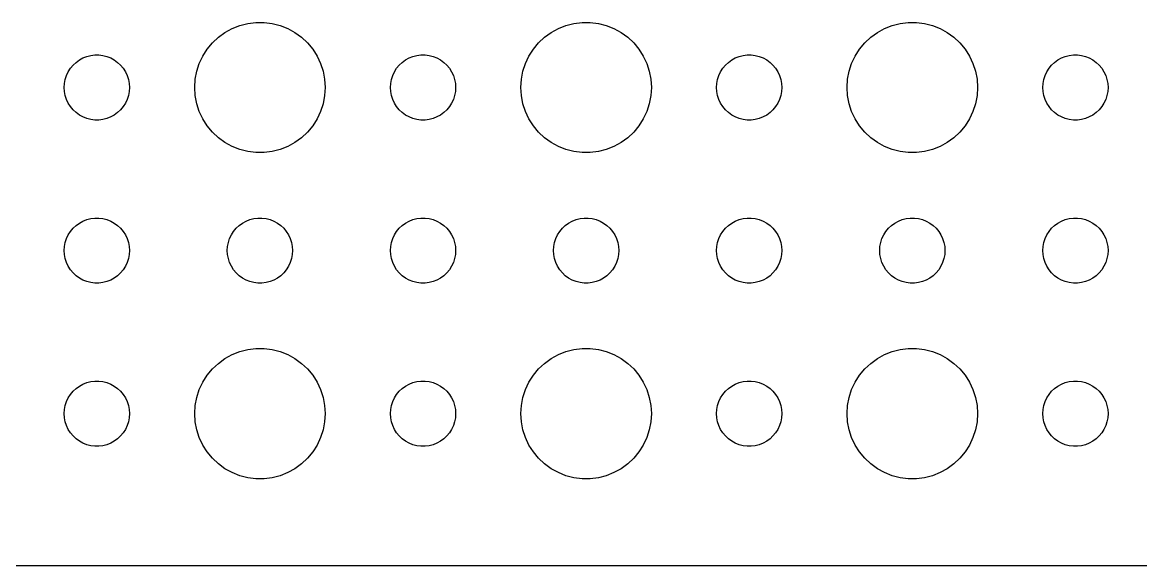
# Model space of a CAD drawing. Header units: metres. Extents: x -112 to 112, y -112 to 112.
# Drawn here: x -55.9 to -4.5, y -112 to -87 of the extents above; entities that cross this region are included whole.
import ezdxf

# ---------------------------------------------------------------- set-up
doc = ezdxf.new("R2010")
doc.units = ezdxf.units.M

msp = doc.modelspace()

# ---------------------------------------------------------------- linework, layer by layer
for p, q in [((-46.6075, -87.467), (-46.2773, -87.2855)), ((-46.2773, -87.2855), (-45.927, -87.1468)), ((-45.927, -87.1468), (-45.5621, -87.0531)), ((-45.5621, -87.0531), (-45.1884, -87.0059)), ((-45.1884, -87.0059), (-44.8116, -87.0059)), ((-44.8116, -87.0059), (-44.4379, -87.0531)), ((-44.4379, -87.0531), (-44.0729, -87.1468)), ((-44.0729, -87.1468), (-43.7227, -87.2855)), ((-43.7227, -87.2855), (-43.3925, -87.467)), ((-31.6075, -87.467), (-31.2773, -87.2855)), ((-31.2773, -87.2855), (-30.927, -87.1468)), ((-30.927, -87.1468), (-30.5621, -87.0531)), ((-30.5621, -87.0531), (-30.1884, -87.0059)), ((-30.1884, -87.0059), (-29.8116, -87.0059)), ((-29.8116, -87.0059), (-29.4379, -87.0531)), ((-29.4379, -87.0531), (-29.0729, -87.1468)), ((-29.0729, -87.1468), (-28.7227, -87.2855)), ((-28.7227, -87.2855), (-28.3925, -87.467)), ((-16.6075, -87.467), (-16.2773, -87.2855)), ((-16.2773, -87.2855), (-15.927, -87.1468)), ((-15.927, -87.1468), (-15.5621, -87.0531)), ((-15.5621, -87.0531), (-15.1884, -87.0059)), ((-15.1884, -87.0059), (-14.8116, -87.0059)), ((-14.8116, -87.0059), (-14.4379, -87.0531)), ((-14.4379, -87.0531), (-14.0729, -87.1468)), ((-14.0729, -87.1468), (-13.7227, -87.2855)), ((-13.7227, -87.2855), (-13.3925, -87.467)), ((-47.1869, -87.9464), (-46.9123, -87.6885)), ((-46.9123, -87.6885), (-46.6075, -87.467)), ((-43.3925, -87.467), (-43.0877, -87.6885)), ((-43.0877, -87.6885), (-42.8131, -87.9464)), ((-32.1869, -87.9464), (-31.9123, -87.6885)), ((-31.9123, -87.6885), (-31.6075, -87.467)), ((-28.3925, -87.467), (-28.0877, -87.6885)), ((-28.0877, -87.6885), (-27.8131, -87.9464)), ((-17.1869, -87.9464), (-16.9123, -87.6885)), ((-16.9123, -87.6885), (-16.6075, -87.467)), ((-13.3925, -87.467), (-13.0877, -87.6885)), ((-13.0877, -87.6885), (-12.8131, -87.9464)), ((-47.6289, -88.5547), (-47.427, -88.2366)), ((-47.427, -88.2366), (-47.1869, -87.9464)), ((-42.8131, -87.9464), (-42.5729, -88.2366)), ((-42.5729, -88.2366), (-42.3711, -88.5547)), ((-32.6289, -88.5547), (-32.427, -88.2366)), ((-32.427, -88.2366), (-32.1869, -87.9464)), ((-27.8131, -87.9464), (-27.5729, -88.2366)), ((-27.5729, -88.2366), (-27.3711, -88.5547)), ((-17.6289, -88.5547), (-17.427, -88.2366)), ((-17.427, -88.2366), (-17.1869, -87.9464)), ((-12.8131, -87.9464), (-12.5729, -88.2366)), ((-12.5729, -88.2366), (-12.3711, -88.5547)), ((-53.5934, -88.9732), (-53.4561, -88.8442)), ((-53.4561, -88.8442), (-53.3037, -88.7335)), ((-53.3037, -88.7335), (-53.1387, -88.6428)), ((-53.1387, -88.6428), (-52.9635, -88.5734)), ((-52.9635, -88.5734), (-52.7811, -88.5266)), ((-52.7811, -88.5266), (-52.5942, -88.503)), ((-52.5942, -88.503), (-52.4058, -88.503)), ((-52.4058, -88.503), (-52.2189, -88.5266)), ((-52.2189, -88.5266), (-52.0365, -88.5734)), ((-52.0365, -88.5734), (-51.8613, -88.6428)), ((-51.8613, -88.6428), (-51.6963, -88.7335)), ((-51.6963, -88.7335), (-51.5439, -88.8442)), ((-51.5439, -88.8442), (-51.4065, -88.9732)), ((-47.9057, -89.2539), (-47.7893, -88.8956)), ((-47.7893, -88.8956), (-47.6289, -88.5547)), ((-42.3711, -88.5547), (-42.2107, -88.8956)), ((-42.2107, -88.8956), (-42.0942, -89.2539)), ((-38.5934, -88.9732), (-38.4561, -88.8442)), ((-38.4561, -88.8442), (-38.3037, -88.7335)), ((-38.3037, -88.7335), (-38.1387, -88.6428)), ((-38.1387, -88.6428), (-37.9635, -88.5734)), ((-37.9635, -88.5734), (-37.7811, -88.5266)), ((-37.7811, -88.5266), (-37.5942, -88.503)), ((-37.5942, -88.503), (-37.4058, -88.503)), ((-37.4058, -88.503), (-37.2189, -88.5266)), ((-37.2189, -88.5266), (-37.0365, -88.5734)), ((-37.0365, -88.5734), (-36.8613, -88.6428)), ((-36.8613, -88.6428), (-36.6963, -88.7335)), ((-36.6963, -88.7335), (-36.5439, -88.8442)), ((-36.5439, -88.8442), (-36.4065, -88.9732)), ((-32.9057, -89.2539), (-32.7893, -88.8956)), ((-32.7893, -88.8956), (-32.6289, -88.5547)), ((-27.3711, -88.5547), (-27.2107, -88.8956)), ((-27.2107, -88.8956), (-27.0942, -89.2539)), ((-23.5934, -88.9732), (-23.4561, -88.8442)), ((-23.4561, -88.8442), (-23.3037, -88.7335)), ((-23.3037, -88.7335), (-23.1387, -88.6428)), ((-23.1387, -88.6428), (-22.9635, -88.5734)), ((-22.9635, -88.5734), (-22.7811, -88.5266)), ((-22.7811, -88.5266), (-22.5942, -88.503)), ((-22.5942, -88.503), (-22.4058, -88.503)), ((-22.4058, -88.503), (-22.2189, -88.5266)), ((-22.2189, -88.5266), (-22.0365, -88.5734)), ((-22.0365, -88.5734), (-21.8613, -88.6428)), ((-21.8613, -88.6428), (-21.6963, -88.7335)), ((-21.6963, -88.7335), (-21.5439, -88.8442)), ((-21.5439, -88.8442), (-21.4065, -88.9732)), ((-17.9057, -89.2539), (-17.7893, -88.8956)), ((-17.7893, -88.8956), (-17.6289, -88.5547)), ((-12.3711, -88.5547), (-12.2107, -88.8956)), ((-12.2107, -88.8956), (-12.0942, -89.2539)), ((-8.59344, -88.9732), (-8.45613, -88.8442)), ((-8.45613, -88.8442), (-8.30373, -88.7335)), ((-8.30373, -88.7335), (-8.13866, -88.6428)), ((-8.13866, -88.6428), (-7.96352, -88.5734)), ((-7.96352, -88.5734), (-7.78107, -88.5266)), ((-7.78107, -88.5266), (-7.59418, -88.503)), ((-7.59418, -88.503), (-7.40581, -88.503)), ((-7.40581, -88.503), (-7.21892, -88.5266)), ((-7.21892, -88.5266), (-7.03647, -88.5734)), ((-7.03647, -88.5734), (-6.86133, -88.6428)), ((-6.86133, -88.6428), (-6.69626, -88.7335)), ((-6.69626, -88.7335), (-6.54385, -88.8442)), ((-6.54385, -88.8442), (-6.40654, -88.9732)), ((-53.9529, -89.627), (-53.8947, -89.4478)), ((-53.8947, -89.4478), (-53.8145, -89.2774)), ((-53.8145, -89.2774), (-53.7135, -89.1183)), ((-53.7135, -89.1183), (-53.5934, -88.9732)), ((-51.4065, -88.9732), (-51.2865, -89.1183)), ((-51.2865, -89.1183), (-51.1855, -89.2774)), ((-51.1855, -89.2774), (-51.1053, -89.4478)), ((-51.1053, -89.4478), (-51.0471, -89.627)), ((-47.9763, -89.624), (-47.9057, -89.2539)), ((-42.0942, -89.2539), (-42.0237, -89.624)), ((-38.9529, -89.627), (-38.8947, -89.4478)), ((-38.8947, -89.4478), (-38.8145, -89.2774)), ((-38.8145, -89.2774), (-38.7135, -89.1183)), ((-38.7135, -89.1183), (-38.5934, -88.9732)), ((-36.4065, -88.9732), (-36.2865, -89.1183)), ((-36.2865, -89.1183), (-36.1855, -89.2774)), ((-36.1855, -89.2774), (-36.1053, -89.4478)), ((-36.1053, -89.4478), (-36.0471, -89.627)), ((-32.9763, -89.624), (-32.9057, -89.2539)), ((-27.0942, -89.2539), (-27.0237, -89.624)), ((-23.9529, -89.627), (-23.8947, -89.4478)), ((-23.8947, -89.4478), (-23.8145, -89.2774)), ((-23.8145, -89.2774), (-23.7135, -89.1183)), ((-23.7135, -89.1183), (-23.5934, -88.9732)), ((-21.4065, -88.9732), (-21.2865, -89.1183)), ((-21.2865, -89.1183), (-21.1855, -89.2774)), ((-21.1855, -89.2774), (-21.1053, -89.4478)), ((-21.1053, -89.4478), (-21.0471, -89.627)), ((-17.9763, -89.624), (-17.9057, -89.2539)), ((-12.0942, -89.2539), (-12.0237, -89.624)), ((-8.95287, -89.627), (-8.89465, -89.4478)), ((-8.89465, -89.4478), (-8.81445, -89.2774)), ((-8.81445, -89.2774), (-8.71352, -89.1183)), ((-8.71352, -89.1183), (-8.59344, -88.9732)), ((-6.40654, -88.9732), (-6.28647, -89.1183)), ((-6.28647, -89.1183), (-6.18553, -89.2774)), ((-6.18553, -89.2774), (-6.10533, -89.4478)), ((-6.10533, -89.4478), (-6.04712, -89.627)), ((-54, -90), (-53.9882, -89.812)), ((-53.9882, -89.812), (-53.9529, -89.627)), ((-51.0471, -89.627), (-51.0118, -89.812)), ((-51.0118, -89.812), (-51, -90)), ((-48, -90), (-47.9763, -89.624)), ((-42.0237, -89.624), (-42, -90)), ((-39, -90), (-38.9882, -89.812)), ((-38.9882, -89.812), (-38.9529, -89.627)), ((-36.0471, -89.627), (-36.0118, -89.812)), ((-36.0118, -89.812), (-36, -90)), ((-33, -90), (-32.9763, -89.624)), ((-27.0237, -89.624), (-27, -90)), ((-24, -90), (-23.9882, -89.812)), ((-23.9882, -89.812), (-23.9529, -89.627)), ((-21.0471, -89.627), (-21.0118, -89.812)), ((-21.0118, -89.812), (-21, -90)), ((-18, -90), (-17.9763, -89.624)), ((-12.0237, -89.624), (-12, -90)), ((-9, -90), (-8.98816, -89.812)), ((-8.98816, -89.812), (-8.95287, -89.627)), ((-6.04712, -89.627), (-6.01183, -89.812)), ((-6.01183, -89.812), (-6, -90)), ((-53.9882, -90.188), (-54, -90)), ((-53.9529, -90.373), (-53.9882, -90.188)), ((-53.8947, -90.5522), (-53.9529, -90.373)), ((-51.0471, -90.373), (-51.1053, -90.5522)), ((-51.0118, -90.188), (-51.0471, -90.373)), ((-51, -90), (-51.0118, -90.188)), ((-47.9763, -90.376), (-48, -90)), ((-47.9057, -90.7461), (-47.9763, -90.376)), ((-42.0237, -90.376), (-42.0942, -90.7461)), ((-42, -90), (-42.0237, -90.376)), ((-38.9882, -90.188), (-39, -90)), ((-38.9529, -90.373), (-38.9882, -90.188)), ((-38.8947, -90.5522), (-38.9529, -90.373)), ((-36.0471, -90.373), (-36.1053, -90.5522)), ((-36.0118, -90.188), (-36.0471, -90.373)), ((-36, -90), (-36.0118, -90.188)), ((-32.9763, -90.376), (-33, -90)), ((-32.9057, -90.7461), (-32.9763, -90.376)), ((-27.0237, -90.376), (-27.0942, -90.7461)), ((-27, -90), (-27.0237, -90.376)), ((-23.9882, -90.188), (-24, -90)), ((-23.9529, -90.373), (-23.9882, -90.188)), ((-23.8947, -90.5522), (-23.9529, -90.373)), ((-21.0471, -90.373), (-21.1053, -90.5522)), ((-21.0118, -90.188), (-21.0471, -90.373)), ((-21, -90), (-21.0118, -90.188)), ((-17.9763, -90.376), (-18, -90)), ((-17.9057, -90.7461), (-17.9763, -90.376)), ((-12.0237, -90.376), (-12.0942, -90.7461)), ((-12, -90), (-12.0237, -90.376)), ((-8.98816, -90.188), (-9, -90)), ((-8.95287, -90.373), (-8.98816, -90.188)), ((-8.89465, -90.5522), (-8.95287, -90.373)), ((-6.04712, -90.373), (-6.10533, -90.5522)), ((-6.01183, -90.188), (-6.04712, -90.373)), ((-6, -90), (-6.01183, -90.188)), ((-53.8145, -90.7226), (-53.8947, -90.5522)), ((-53.7135, -90.8817), (-53.8145, -90.7226)), ((-53.5934, -91.0268), (-53.7135, -90.8817)), ((-51.2865, -90.8817), (-51.4065, -91.0268)), ((-51.1855, -90.7226), (-51.2865, -90.8817)), ((-51.1053, -90.5522), (-51.1855, -90.7226)), ((-47.7893, -91.1044), (-47.9057, -90.7461)), ((-42.0942, -90.7461), (-42.2107, -91.1044)), ((-38.8145, -90.7226), (-38.8947, -90.5522)), ((-38.7135, -90.8817), (-38.8145, -90.7226)), ((-38.5934, -91.0268), (-38.7135, -90.8817)), ((-36.2865, -90.8817), (-36.4065, -91.0268)), ((-36.1855, -90.7226), (-36.2865, -90.8817)), ((-36.1053, -90.5522), (-36.1855, -90.7226)), ((-32.7893, -91.1044), (-32.9057, -90.7461)), ((-27.0942, -90.7461), (-27.2107, -91.1044)), ((-23.8145, -90.7226), (-23.8947, -90.5522)), ((-23.7135, -90.8817), (-23.8145, -90.7226)), ((-23.5934, -91.0268), (-23.7135, -90.8817)), ((-21.2865, -90.8817), (-21.4065, -91.0268)), ((-21.1855, -90.7226), (-21.2865, -90.8817)), ((-21.1053, -90.5522), (-21.1855, -90.7226)), ((-17.7893, -91.1044), (-17.9057, -90.7461)), ((-12.0942, -90.7461), (-12.2107, -91.1044)), ((-8.81445, -90.7226), (-8.89465, -90.5522)), ((-8.71352, -90.8817), (-8.81445, -90.7226)), ((-8.59344, -91.0268), (-8.71352, -90.8817)), ((-6.28647, -90.8817), (-6.40654, -91.0268)), ((-6.18553, -90.7226), (-6.28647, -90.8817)), ((-6.10533, -90.5522), (-6.18553, -90.7226)), ((-53.4561, -91.1558), (-53.5934, -91.0268)), ((-53.3037, -91.2665), (-53.4561, -91.1558)), ((-53.1387, -91.3572), (-53.3037, -91.2665)), ((-52.9635, -91.4266), (-53.1387, -91.3572)), ((-52.7811, -91.4734), (-52.9635, -91.4266)), ((-52.5942, -91.497), (-52.7811, -91.4734)), ((-52.4058, -91.497), (-52.5942, -91.497)), ((-52.2189, -91.4734), (-52.4058, -91.497)), ((-52.0365, -91.4266), (-52.2189, -91.4734)), ((-51.8613, -91.3572), (-52.0365, -91.4266)), ((-51.6963, -91.2665), (-51.8613, -91.3572)), ((-51.5439, -91.1558), (-51.6963, -91.2665)), ((-51.4065, -91.0268), (-51.5439, -91.1558)), ((-47.6289, -91.4453), (-47.7893, -91.1044)), ((-47.427, -91.7634), (-47.6289, -91.4453)), ((-42.3711, -91.4453), (-42.5729, -91.7634)), ((-42.2107, -91.1044), (-42.3711, -91.4453)), ((-38.4561, -91.1558), (-38.5934, -91.0268)), ((-38.3037, -91.2665), (-38.4561, -91.1558)), ((-38.1387, -91.3572), (-38.3037, -91.2665)), ((-37.9635, -91.4266), (-38.1387, -91.3572)), ((-37.7811, -91.4734), (-37.9635, -91.4266)), ((-37.5942, -91.497), (-37.7811, -91.4734)), ((-37.4058, -91.497), (-37.5942, -91.497)), ((-37.2189, -91.4734), (-37.4058, -91.497)), ((-37.0365, -91.4266), (-37.2189, -91.4734)), ((-36.8613, -91.3572), (-37.0365, -91.4266)), ((-36.6963, -91.2665), (-36.8613, -91.3572)), ((-36.5439, -91.1558), (-36.6963, -91.2665)), ((-36.4065, -91.0268), (-36.5439, -91.1558)), ((-32.6289, -91.4453), (-32.7893, -91.1044)), ((-32.427, -91.7634), (-32.6289, -91.4453)), ((-27.3711, -91.4453), (-27.5729, -91.7634)), ((-27.2107, -91.1044), (-27.3711, -91.4453)), ((-23.4561, -91.1558), (-23.5934, -91.0268)), ((-23.3037, -91.2665), (-23.4561, -91.1558)), ((-23.1387, -91.3572), (-23.3037, -91.2665)), ((-22.9635, -91.4266), (-23.1387, -91.3572)), ((-22.7811, -91.4734), (-22.9635, -91.4266)), ((-22.5942, -91.497), (-22.7811, -91.4734)), ((-22.4058, -91.497), (-22.5942, -91.497)), ((-22.2189, -91.4734), (-22.4058, -91.497)), ((-22.0365, -91.4266), (-22.2189, -91.4734)), ((-21.8613, -91.3572), (-22.0365, -91.4266)), ((-21.6963, -91.2665), (-21.8613, -91.3572)), ((-21.5439, -91.1558), (-21.6963, -91.2665)), ((-21.4065, -91.0268), (-21.5439, -91.1558)), ((-17.6289, -91.4453), (-17.7893, -91.1044)), ((-17.427, -91.7634), (-17.6289, -91.4453)), ((-12.3711, -91.4453), (-12.5729, -91.7634)), ((-12.2107, -91.1044), (-12.3711, -91.4453)), ((-8.45613, -91.1558), (-8.59344, -91.0268)), ((-8.30373, -91.2665), (-8.45613, -91.1558)), ((-8.13866, -91.3572), (-8.30373, -91.2665)), ((-7.96352, -91.4266), (-8.13866, -91.3572)), ((-7.78107, -91.4734), (-7.96352, -91.4266)), ((-7.59418, -91.497), (-7.78107, -91.4734)), ((-7.40581, -91.497), (-7.59418, -91.497)), ((-7.21892, -91.4734), (-7.40581, -91.497)), ((-7.03647, -91.4266), (-7.21892, -91.4734)), ((-6.86133, -91.3572), (-7.03647, -91.4266)), ((-6.69626, -91.2665), (-6.86133, -91.3572)), ((-6.54385, -91.1558), (-6.69626, -91.2665)), ((-6.40654, -91.0268), (-6.54385, -91.1558)), ((-47.1869, -92.0536), (-47.427, -91.7634)), ((-42.5729, -91.7634), (-42.8131, -92.0536)), ((-32.1869, -92.0536), (-32.427, -91.7634)), ((-27.5729, -91.7634), (-27.8131, -92.0536)), ((-17.1869, -92.0536), (-17.427, -91.7634)), ((-12.5729, -91.7634), (-12.8131, -92.0536)), ((-46.9123, -92.3115), (-47.1869, -92.0536)), ((-46.6075, -92.533), (-46.9123, -92.3115)), ((-46.2773, -92.7145), (-46.6075, -92.533)), ((-43.3925, -92.533), (-43.7227, -92.7145)), ((-43.0877, -92.3115), (-43.3925, -92.533)), ((-42.8131, -92.0536), (-43.0877, -92.3115)), ((-31.9123, -92.3115), (-32.1869, -92.0536)), ((-31.6075, -92.533), (-31.9123, -92.3115)), ((-31.2773, -92.7145), (-31.6075, -92.533)), ((-28.3925, -92.533), (-28.7227, -92.7145)), ((-28.0877, -92.3115), (-28.3925, -92.533)), ((-27.8131, -92.0536), (-28.0877, -92.3115)), ((-16.9123, -92.3115), (-17.1869, -92.0536)), ((-16.6075, -92.533), (-16.9123, -92.3115)), ((-16.2773, -92.7145), (-16.6075, -92.533)), ((-13.3925, -92.533), (-13.7227, -92.7145)), ((-13.0877, -92.3115), (-13.3925, -92.533)), ((-12.8131, -92.0536), (-13.0877, -92.3115)), ((-45.927, -92.8532), (-46.2773, -92.7145)), ((-45.5621, -92.9469), (-45.927, -92.8532)), ((-45.1884, -92.9941), (-45.5621, -92.9469)), ((-44.8116, -92.9941), (-45.1884, -92.9941)), ((-44.4379, -92.9469), (-44.8116, -92.9941)), ((-44.0729, -92.8532), (-44.4379, -92.9469)), ((-43.7227, -92.7145), (-44.0729, -92.8532)), ((-30.927, -92.8532), (-31.2773, -92.7145)), ((-30.5621, -92.9469), (-30.927, -92.8532)), ((-30.1884, -92.9941), (-30.5621, -92.9469)), ((-29.8116, -92.9941), (-30.1884, -92.9941)), ((-29.4379, -92.9469), (-29.8116, -92.9941)), ((-29.0729, -92.8532), (-29.4379, -92.9469)), ((-28.7227, -92.7145), (-29.0729, -92.8532)), ((-15.927, -92.8532), (-16.2773, -92.7145)), ((-15.5621, -92.9469), (-15.927, -92.8532)), ((-15.1884, -92.9941), (-15.5621, -92.9469)), ((-14.8116, -92.9941), (-15.1884, -92.9941)), ((-14.4379, -92.9469), (-14.8116, -92.9941)), ((-14.0729, -92.8532), (-14.4379, -92.9469)), ((-13.7227, -92.7145), (-14.0729, -92.8532)), ((-53.3037, -96.2335), (-53.1387, -96.1428)), ((-53.1387, -96.1428), (-52.9635, -96.0734)), ((-52.9635, -96.0734), (-52.7811, -96.0266)), ((-52.7811, -96.0266), (-52.5942, -96.003)), ((-52.5942, -96.003), (-52.4058, -96.003)), ((-52.4058, -96.003), (-52.2189, -96.0266)), ((-52.2189, -96.0266), (-52.0365, -96.0734)), ((-52.0365, -96.0734), (-51.8613, -96.1428)), ((-51.8613, -96.1428), (-51.6963, -96.2335)), ((-45.8037, -96.2335), (-45.6387, -96.1428)), ((-45.6387, -96.1428), (-45.4635, -96.0734)), ((-45.4635, -96.0734), (-45.2811, -96.0266)), ((-45.2811, -96.0266), (-45.0942, -96.003)), ((-45.0942, -96.003), (-44.9058, -96.003)), ((-44.9058, -96.003), (-44.7189, -96.0266)), ((-44.7189, -96.0266), (-44.5365, -96.0734)), ((-44.5365, -96.0734), (-44.3613, -96.1428)), ((-44.3613, -96.1428), (-44.1963, -96.2335)), ((-38.3037, -96.2335), (-38.1387, -96.1428)), ((-38.1387, -96.1428), (-37.9635, -96.0734)), ((-37.9635, -96.0734), (-37.7811, -96.0266)), ((-37.7811, -96.0266), (-37.5942, -96.003)), ((-37.5942, -96.003), (-37.4058, -96.003)), ((-37.4058, -96.003), (-37.2189, -96.0266)), ((-37.2189, -96.0266), (-37.0365, -96.0734)), ((-37.0365, -96.0734), (-36.8613, -96.1428)), ((-36.8613, -96.1428), (-36.6963, -96.2335)), ((-30.8037, -96.2335), (-30.6387, -96.1428)), ((-30.6387, -96.1428), (-30.4635, -96.0734)), ((-30.4635, -96.0734), (-30.2811, -96.0266)), ((-30.2811, -96.0266), (-30.0942, -96.003)), ((-30.0942, -96.003), (-29.9058, -96.003)), ((-29.9058, -96.003), (-29.7189, -96.0266)), ((-29.7189, -96.0266), (-29.5365, -96.0734)), ((-29.5365, -96.0734), (-29.3613, -96.1428)), ((-29.3613, -96.1428), (-29.1963, -96.2335)), ((-23.3037, -96.2335), (-23.1387, -96.1428)), ((-23.1387, -96.1428), (-22.9635, -96.0734)), ((-22.9635, -96.0734), (-22.7811, -96.0266)), ((-22.7811, -96.0266), (-22.5942, -96.003)), ((-22.5942, -96.003), (-22.4058, -96.003)), ((-22.4058, -96.003), (-22.2189, -96.0266)), ((-22.2189, -96.0266), (-22.0365, -96.0734)), ((-22.0365, -96.0734), (-21.8613, -96.1428)), ((-21.8613, -96.1428), (-21.6963, -96.2335)), ((-15.8037, -96.2335), (-15.6387, -96.1428)), ((-15.6387, -96.1428), (-15.4635, -96.0734)), ((-15.4635, -96.0734), (-15.2811, -96.0266)), ((-15.2811, -96.0266), (-15.0942, -96.003)), ((-15.0942, -96.003), (-14.9058, -96.003)), ((-14.9058, -96.003), (-14.7189, -96.0266)), ((-14.7189, -96.0266), (-14.5365, -96.0734)), ((-14.5365, -96.0734), (-14.3613, -96.1428)), ((-14.3613, -96.1428), (-14.1963, -96.2335)), ((-8.30373, -96.2335), (-8.13866, -96.1428)), ((-8.13866, -96.1428), (-7.96352, -96.0734)), ((-7.96352, -96.0734), (-7.78107, -96.0266)), ((-7.78107, -96.0266), (-7.59418, -96.003)), ((-7.59418, -96.003), (-7.40581, -96.003)), ((-7.40581, -96.003), (-7.21892, -96.0266)), ((-7.21892, -96.0266), (-7.03647, -96.0734)), ((-7.03647, -96.0734), (-6.86133, -96.1428)), ((-6.86133, -96.1428), (-6.69626, -96.2335)), ((-53.8145, -96.7774), (-53.7135, -96.6183)), ((-53.7135, -96.6183), (-53.5934, -96.4732)), ((-53.5934, -96.4732), (-53.4561, -96.3442)), ((-53.4561, -96.3442), (-53.3037, -96.2335)), ((-51.6963, -96.2335), (-51.5439, -96.3442)), ((-51.5439, -96.3442), (-51.4065, -96.4732)), ((-51.4065, -96.4732), (-51.2865, -96.6183)), ((-51.2865, -96.6183), (-51.1855, -96.7774)), ((-46.3145, -96.7774), (-46.2135, -96.6183)), ((-46.2135, -96.6183), (-46.0934, -96.4732)), ((-46.0934, -96.4732), (-45.9561, -96.3442)), ((-45.9561, -96.3442), (-45.8037, -96.2335)), ((-44.1963, -96.2335), (-44.0439, -96.3442)), ((-44.0439, -96.3442), (-43.9065, -96.4732)), ((-43.9065, -96.4732), (-43.7865, -96.6183)), ((-43.7865, -96.6183), (-43.6855, -96.7774)), ((-38.8145, -96.7774), (-38.7135, -96.6183)), ((-38.7135, -96.6183), (-38.5934, -96.4732)), ((-38.5934, -96.4732), (-38.4561, -96.3442)), ((-38.4561, -96.3442), (-38.3037, -96.2335)), ((-36.6963, -96.2335), (-36.5439, -96.3442)), ((-36.5439, -96.3442), (-36.4065, -96.4732)), ((-36.4065, -96.4732), (-36.2865, -96.6183)), ((-36.2865, -96.6183), (-36.1855, -96.7774)), ((-31.3145, -96.7774), (-31.2135, -96.6183)), ((-31.2135, -96.6183), (-31.0934, -96.4732)), ((-31.0934, -96.4732), (-30.9561, -96.3442)), ((-30.9561, -96.3442), (-30.8037, -96.2335)), ((-29.1963, -96.2335), (-29.0439, -96.3442)), ((-29.0439, -96.3442), (-28.9065, -96.4732)), ((-28.9065, -96.4732), (-28.7865, -96.6183)), ((-28.7865, -96.6183), (-28.6855, -96.7774)), ((-23.8145, -96.7774), (-23.7135, -96.6183)), ((-23.7135, -96.6183), (-23.5934, -96.4732)), ((-23.5934, -96.4732), (-23.4561, -96.3442)), ((-23.4561, -96.3442), (-23.3037, -96.2335)), ((-21.6963, -96.2335), (-21.5439, -96.3442)), ((-21.5439, -96.3442), (-21.4065, -96.4732)), ((-21.4065, -96.4732), (-21.2865, -96.6183)), ((-21.2865, -96.6183), (-21.1855, -96.7774)), ((-16.3145, -96.7774), (-16.2135, -96.6183)), ((-16.2135, -96.6183), (-16.0934, -96.4732)), ((-16.0934, -96.4732), (-15.9561, -96.3442)), ((-15.9561, -96.3442), (-15.8037, -96.2335)), ((-14.1963, -96.2335), (-14.0439, -96.3442)), ((-14.0439, -96.3442), (-13.9065, -96.4732)), ((-13.9065, -96.4732), (-13.7865, -96.6183)), ((-13.7865, -96.6183), (-13.6855, -96.7774)), ((-8.81445, -96.7774), (-8.71352, -96.6183)), ((-8.71352, -96.6183), (-8.59344, -96.4732)), ((-8.59344, -96.4732), (-8.45613, -96.3442)), ((-8.45613, -96.3442), (-8.30373, -96.2335)), ((-6.69626, -96.2335), (-6.54385, -96.3442)), ((-6.54385, -96.3442), (-6.40654, -96.4732)), ((-6.40654, -96.4732), (-6.28647, -96.6183)), ((-6.28647, -96.6183), (-6.18553, -96.7774)), ((-53.9882, -97.312), (-53.9529, -97.127)), ((-53.9529, -97.127), (-53.8947, -96.9478)), ((-53.8947, -96.9478), (-53.8145, -96.7774)), ((-51.1855, -96.7774), (-51.1053, -96.9478)), ((-51.1053, -96.9478), (-51.0471, -97.127)), ((-51.0471, -97.127), (-51.0118, -97.312)), ((-46.4882, -97.312), (-46.4529, -97.127)), ((-46.4529, -97.127), (-46.3947, -96.9478)), ((-46.3947, -96.9478), (-46.3145, -96.7774)), ((-43.6855, -96.7774), (-43.6053, -96.9478)), ((-43.6053, -96.9478), (-43.5471, -97.127)), ((-43.5471, -97.127), (-43.5118, -97.312)), ((-38.9882, -97.312), (-38.9529, -97.127)), ((-38.9529, -97.127), (-38.8947, -96.9478)), ((-38.8947, -96.9478), (-38.8145, -96.7774)), ((-36.1855, -96.7774), (-36.1053, -96.9478)), ((-36.1053, -96.9478), (-36.0471, -97.127)), ((-36.0471, -97.127), (-36.0118, -97.312)), ((-31.4882, -97.312), (-31.4529, -97.127)), ((-31.4529, -97.127), (-31.3947, -96.9478)), ((-31.3947, -96.9478), (-31.3145, -96.7774)), ((-28.6855, -96.7774), (-28.6053, -96.9478)), ((-28.6053, -96.9478), (-28.5471, -97.127)), ((-28.5471, -97.127), (-28.5118, -97.312)), ((-23.9882, -97.312), (-23.9529, -97.127)), ((-23.9529, -97.127), (-23.8947, -96.9478)), ((-23.8947, -96.9478), (-23.8145, -96.7774)), ((-21.1855, -96.7774), (-21.1053, -96.9478)), ((-21.1053, -96.9478), (-21.0471, -97.127)), ((-21.0471, -97.127), (-21.0118, -97.312)), ((-16.4882, -97.312), (-16.4529, -97.127)), ((-16.4529, -97.127), (-16.3947, -96.9478)), ((-16.3947, -96.9478), (-16.3145, -96.7774)), ((-13.6855, -96.7774), (-13.6053, -96.9478)), ((-13.6053, -96.9478), (-13.5471, -97.127)), ((-13.5471, -97.127), (-13.5118, -97.312)), ((-8.98816, -97.312), (-8.95287, -97.127)), ((-8.95287, -97.127), (-8.89465, -96.9478)), ((-8.89465, -96.9478), (-8.81445, -96.7774)), ((-6.18553, -96.7774), (-6.10533, -96.9478)), ((-6.10533, -96.9478), (-6.04712, -97.127)), ((-6.04712, -97.127), (-6.01183, -97.312)), ((-54, -97.5), (-53.9882, -97.312)), ((-53.9882, -97.688), (-54, -97.5)), ((-53.9529, -97.873), (-53.9882, -97.688)), ((-51.0118, -97.688), (-51.0471, -97.873)), ((-51.0118, -97.312), (-51, -97.5)), ((-51, -97.5), (-51.0118, -97.688)), ((-46.5, -97.5), (-46.4882, -97.312)), ((-46.4882, -97.688), (-46.5, -97.5)), ((-46.4529, -97.873), (-46.4882, -97.688)), ((-43.5118, -97.688), (-43.5471, -97.873)), ((-43.5118, -97.312), (-43.5, -97.5)), ((-43.5, -97.5), (-43.5118, -97.688)), ((-39, -97.5), (-38.9882, -97.312)), ((-38.9882, -97.688), (-39, -97.5)), ((-38.9529, -97.873), (-38.9882, -97.688)), ((-36.0118, -97.688), (-36.0471, -97.873)), ((-36.0118, -97.312), (-36, -97.5)), ((-36, -97.5), (-36.0118, -97.688)), ((-31.5, -97.5), (-31.4882, -97.312)), ((-31.4882, -97.688), (-31.5, -97.5)), ((-31.4529, -97.873), (-31.4882, -97.688)), ((-28.5118, -97.688), (-28.5471, -97.873)), ((-28.5118, -97.312), (-28.5, -97.5)), ((-28.5, -97.5), (-28.5118, -97.688)), ((-24, -97.5), (-23.9882, -97.312)), ((-23.9882, -97.688), (-24, -97.5)), ((-23.9529, -97.873), (-23.9882, -97.688)), ((-21.0118, -97.688), (-21.0471, -97.873)), ((-21.0118, -97.312), (-21, -97.5)), ((-21, -97.5), (-21.0118, -97.688)), ((-16.5, -97.5), (-16.4882, -97.312)), ((-16.4882, -97.688), (-16.5, -97.5)), ((-16.4529, -97.873), (-16.4882, -97.688)), ((-13.5118, -97.688), (-13.5471, -97.873)), ((-13.5118, -97.312), (-13.5, -97.5)), ((-13.5, -97.5), (-13.5118, -97.688)), ((-9, -97.5), (-8.98816, -97.312)), ((-8.98816, -97.688), (-9, -97.5)), ((-8.95287, -97.873), (-8.98816, -97.688)), ((-6.01183, -97.688), (-6.04712, -97.873)), ((-6.01183, -97.312), (-6, -97.5)), ((-6, -97.5), (-6.01183, -97.688)), ((-53.8947, -98.0522), (-53.9529, -97.873)), ((-53.8145, -98.2226), (-53.8947, -98.0522)), ((-51.1053, -98.0522), (-51.1855, -98.2226)), ((-51.0471, -97.873), (-51.1053, -98.0522)), ((-46.3947, -98.0522), (-46.4529, -97.873)), ((-46.3145, -98.2226), (-46.3947, -98.0522)), ((-43.6053, -98.0522), (-43.6855, -98.2226)), ((-43.5471, -97.873), (-43.6053, -98.0522)), ((-38.8947, -98.0522), (-38.9529, -97.873)), ((-38.8145, -98.2226), (-38.8947, -98.0522)), ((-36.1053, -98.0522), (-36.1855, -98.2226)), ((-36.0471, -97.873), (-36.1053, -98.0522)), ((-31.3947, -98.0522), (-31.4529, -97.873)), ((-31.3145, -98.2226), (-31.3947, -98.0522)), ((-28.6053, -98.0522), (-28.6855, -98.2226)), ((-28.5471, -97.873), (-28.6053, -98.0522)), ((-23.8947, -98.0522), (-23.9529, -97.873)), ((-23.8145, -98.2226), (-23.8947, -98.0522)), ((-21.1053, -98.0522), (-21.1855, -98.2226)), ((-21.0471, -97.873), (-21.1053, -98.0522)), ((-16.3947, -98.0522), (-16.4529, -97.873)), ((-16.3145, -98.2226), (-16.3947, -98.0522)), ((-13.6053, -98.0522), (-13.6855, -98.2226)), ((-13.5471, -97.873), (-13.6053, -98.0522)), ((-8.89465, -98.0522), (-8.95287, -97.873)), ((-8.81445, -98.2226), (-8.89465, -98.0522)), ((-6.10533, -98.0522), (-6.18553, -98.2226)), ((-6.04712, -97.873), (-6.10533, -98.0522)), ((-53.7135, -98.3817), (-53.8145, -98.2226)), ((-53.5934, -98.5268), (-53.7135, -98.3817)), ((-53.4561, -98.6558), (-53.5934, -98.5268)), ((-53.3037, -98.7665), (-53.4561, -98.6558)), ((-51.5439, -98.6558), (-51.6963, -98.7665)), ((-51.4065, -98.5268), (-51.5439, -98.6558)), ((-51.2865, -98.3817), (-51.4065, -98.5268)), ((-51.1855, -98.2226), (-51.2865, -98.3817)), ((-46.2135, -98.3817), (-46.3145, -98.2226)), ((-46.0934, -98.5268), (-46.2135, -98.3817)), ((-45.9561, -98.6558), (-46.0934, -98.5268)), ((-45.8037, -98.7665), (-45.9561, -98.6558)), ((-44.0439, -98.6558), (-44.1963, -98.7665)), ((-43.9065, -98.5268), (-44.0439, -98.6558)), ((-43.7865, -98.3817), (-43.9065, -98.5268)), ((-43.6855, -98.2226), (-43.7865, -98.3817)), ((-38.7135, -98.3817), (-38.8145, -98.2226)), ((-38.5934, -98.5268), (-38.7135, -98.3817)), ((-38.4561, -98.6558), (-38.5934, -98.5268)), ((-38.3037, -98.7665), (-38.4561, -98.6558)), ((-36.5439, -98.6558), (-36.6963, -98.7665)), ((-36.4065, -98.5268), (-36.5439, -98.6558)), ((-36.2865, -98.3817), (-36.4065, -98.5268)), ((-36.1855, -98.2226), (-36.2865, -98.3817)), ((-31.2135, -98.3817), (-31.3145, -98.2226)), ((-31.0934, -98.5268), (-31.2135, -98.3817)), ((-30.9561, -98.6558), (-31.0934, -98.5268)), ((-30.8037, -98.7665), (-30.9561, -98.6558)), ((-29.0439, -98.6558), (-29.1963, -98.7665)), ((-28.9065, -98.5268), (-29.0439, -98.6558)), ((-28.7865, -98.3817), (-28.9065, -98.5268)), ((-28.6855, -98.2226), (-28.7865, -98.3817)), ((-23.7135, -98.3817), (-23.8145, -98.2226)), ((-23.5934, -98.5268), (-23.7135, -98.3817)), ((-23.4561, -98.6558), (-23.5934, -98.5268)), ((-23.3037, -98.7665), (-23.4561, -98.6558)), ((-21.5439, -98.6558), (-21.6963, -98.7665)), ((-21.4065, -98.5268), (-21.5439, -98.6558)), ((-21.2865, -98.3817), (-21.4065, -98.5268)), ((-21.1855, -98.2226), (-21.2865, -98.3817)), ((-16.2135, -98.3817), (-16.3145, -98.2226)), ((-16.0934, -98.5268), (-16.2135, -98.3817)), ((-15.9561, -98.6558), (-16.0934, -98.5268)), ((-15.8037, -98.7665), (-15.9561, -98.6558)), ((-14.0439, -98.6558), (-14.1963, -98.7665)), ((-13.9065, -98.5268), (-14.0439, -98.6558)), ((-13.7865, -98.3817), (-13.9065, -98.5268)), ((-13.6855, -98.2226), (-13.7865, -98.3817)), ((-8.71352, -98.3817), (-8.81445, -98.2226)), ((-8.59344, -98.5268), (-8.71352, -98.3817)), ((-8.45613, -98.6558), (-8.59344, -98.5268)), ((-8.30373, -98.7665), (-8.45613, -98.6558)), ((-6.54385, -98.6558), (-6.69626, -98.7665)), ((-6.40654, -98.5268), (-6.54385, -98.6558)), ((-6.28647, -98.3817), (-6.40654, -98.5268)), ((-6.18553, -98.2226), (-6.28647, -98.3817)), ((-53.1387, -98.8572), (-53.3037, -98.7665)), ((-52.9635, -98.9266), (-53.1387, -98.8572)), ((-52.7811, -98.9734), (-52.9635, -98.9266)), ((-52.5942, -98.997), (-52.7811, -98.9734)), ((-52.4058, -98.997), (-52.5942, -98.997)), ((-52.2189, -98.9734), (-52.4058, -98.997)), ((-52.0365, -98.9266), (-52.2189, -98.9734)), ((-51.8613, -98.8572), (-52.0365, -98.9266)), ((-51.6963, -98.7665), (-51.8613, -98.8572)), ((-45.6387, -98.8572), (-45.8037, -98.7665)), ((-45.4635, -98.9266), (-45.6387, -98.8572)), ((-45.2811, -98.9734), (-45.4635, -98.9266)), ((-45.0942, -98.997), (-45.2811, -98.9734)), ((-44.9058, -98.997), (-45.0942, -98.997)), ((-44.7189, -98.9734), (-44.9058, -98.997)), ((-44.5365, -98.9266), (-44.7189, -98.9734)), ((-44.3613, -98.8572), (-44.5365, -98.9266)), ((-44.1963, -98.7665), (-44.3613, -98.8572)), ((-38.1387, -98.8572), (-38.3037, -98.7665)), ((-37.9635, -98.9266), (-38.1387, -98.8572)), ((-37.7811, -98.9734), (-37.9635, -98.9266)), ((-37.5942, -98.997), (-37.7811, -98.9734)), ((-37.4058, -98.997), (-37.5942, -98.997)), ((-37.2189, -98.9734), (-37.4058, -98.997)), ((-37.0365, -98.9266), (-37.2189, -98.9734)), ((-36.8613, -98.8572), (-37.0365, -98.9266)), ((-36.6963, -98.7665), (-36.8613, -98.8572)), ((-30.6387, -98.8572), (-30.8037, -98.7665)), ((-30.4635, -98.9266), (-30.6387, -98.8572)), ((-30.2811, -98.9734), (-30.4635, -98.9266)), ((-30.0942, -98.997), (-30.2811, -98.9734)), ((-29.9058, -98.997), (-30.0942, -98.997)), ((-29.7189, -98.9734), (-29.9058, -98.997)), ((-29.5365, -98.9266), (-29.7189, -98.9734)), ((-29.3613, -98.8572), (-29.5365, -98.9266)), ((-29.1963, -98.7665), (-29.3613, -98.8572)), ((-23.1387, -98.8572), (-23.3037, -98.7665)), ((-22.9635, -98.9266), (-23.1387, -98.8572)), ((-22.7811, -98.9734), (-22.9635, -98.9266)), ((-22.5942, -98.997), (-22.7811, -98.9734)), ((-22.4058, -98.997), (-22.5942, -98.997)), ((-22.2189, -98.9734), (-22.4058, -98.997)), ((-22.0365, -98.9266), (-22.2189, -98.9734)), ((-21.8613, -98.8572), (-22.0365, -98.9266)), ((-21.6963, -98.7665), (-21.8613, -98.8572)), ((-15.6387, -98.8572), (-15.8037, -98.7665)), ((-15.4635, -98.9266), (-15.6387, -98.8572)), ((-15.2811, -98.9734), (-15.4635, -98.9266)), ((-15.0942, -98.997), (-15.2811, -98.9734)), ((-14.9058, -98.997), (-15.0942, -98.997)), ((-14.7189, -98.9734), (-14.9058, -98.997)), ((-14.5365, -98.9266), (-14.7189, -98.9734)), ((-14.3613, -98.8572), (-14.5365, -98.9266)), ((-14.1963, -98.7665), (-14.3613, -98.8572)), ((-8.13866, -98.8572), (-8.30373, -98.7665)), ((-7.96352, -98.9266), (-8.13866, -98.8572)), ((-7.78107, -98.9734), (-7.96352, -98.9266)), ((-7.59418, -98.997), (-7.78107, -98.9734)), ((-7.40581, -98.997), (-7.59418, -98.997)), ((-7.21892, -98.9734), (-7.40581, -98.997)), ((-7.03647, -98.9266), (-7.21892, -98.9734)), ((-6.86133, -98.8572), (-7.03647, -98.9266)), ((-6.69626, -98.7665), (-6.86133, -98.8572)), ((-46.6075, -102.467), (-46.2773, -102.286)), ((-46.2773, -102.286), (-45.927, -102.147)), ((-45.927, -102.147), (-45.5621, -102.053)), ((-45.5621, -102.053), (-45.1884, -102.006)), ((-45.1884, -102.006), (-44.8116, -102.006)), ((-44.8116, -102.006), (-44.4379, -102.053)), ((-44.4379, -102.053), (-44.0729, -102.147)), ((-44.0729, -102.147), (-43.7227, -102.286)), ((-43.7227, -102.286), (-43.3925, -102.467)), ((-31.6075, -102.467), (-31.2773, -102.286)), ((-31.2773, -102.286), (-30.927, -102.147)), ((-30.927, -102.147), (-30.5621, -102.053)), ((-30.5621, -102.053), (-30.1884, -102.006)), ((-30.1884, -102.006), (-29.8116, -102.006)), ((-29.8116, -102.006), (-29.4379, -102.053)), ((-29.4379, -102.053), (-29.0729, -102.147)), ((-29.0729, -102.147), (-28.7227, -102.286)), ((-28.7227, -102.286), (-28.3925, -102.467)), ((-16.6075, -102.467), (-16.2773, -102.286)), ((-16.2773, -102.286), (-15.927, -102.147)), ((-15.927, -102.147), (-15.5621, -102.053)), ((-15.5621, -102.053), (-15.1884, -102.006)), ((-15.1884, -102.006), (-14.8116, -102.006)), ((-14.8116, -102.006), (-14.4379, -102.053)), ((-14.4379, -102.053), (-14.0729, -102.147)), ((-14.0729, -102.147), (-13.7227, -102.286)), ((-13.7227, -102.286), (-13.3925, -102.467)), ((-47.1869, -102.946), (-46.9123, -102.688)), ((-46.9123, -102.688), (-46.6075, -102.467)), ((-43.3925, -102.467), (-43.0877, -102.688)), ((-43.0877, -102.688), (-42.8131, -102.946)), ((-32.1869, -102.946), (-31.9123, -102.688)), ((-31.9123, -102.688), (-31.6075, -102.467)), ((-28.3925, -102.467), (-28.0877, -102.688)), ((-28.0877, -102.688), (-27.8131, -102.946)), ((-17.1869, -102.946), (-16.9123, -102.688)), ((-16.9123, -102.688), (-16.6075, -102.467)), ((-13.3925, -102.467), (-13.0877, -102.688)), ((-13.0877, -102.688), (-12.8131, -102.946)), ((-47.6289, -103.555), (-47.427, -103.237)), ((-47.427, -103.237), (-47.1869, -102.946)), ((-42.8131, -102.946), (-42.5729, -103.237)), ((-42.5729, -103.237), (-42.3711, -103.555)), ((-32.6289, -103.555), (-32.427, -103.237)), ((-32.427, -103.237), (-32.1869, -102.946)), ((-27.8131, -102.946), (-27.5729, -103.237)), ((-27.5729, -103.237), (-27.3711, -103.555)), ((-17.6289, -103.555), (-17.427, -103.237)), ((-17.427, -103.237), (-17.1869, -102.946)), ((-12.8131, -102.946), (-12.5729, -103.237)), ((-12.5729, -103.237), (-12.3711, -103.555)), ((-53.5934, -103.973), (-53.4561, -103.844)), ((-53.4561, -103.844), (-53.3037, -103.734)), ((-53.3037, -103.734), (-53.1387, -103.643)), ((-53.1387, -103.643), (-52.9635, -103.573)), ((-52.9635, -103.573), (-52.7811, -103.527)), ((-52.7811, -103.527), (-52.5942, -103.503)), ((-52.5942, -103.503), (-52.4058, -103.503)), ((-52.4058, -103.503), (-52.2189, -103.527)), ((-52.2189, -103.527), (-52.0365, -103.573)), ((-52.0365, -103.573), (-51.8613, -103.643)), ((-51.8613, -103.643), (-51.6963, -103.734)), ((-51.6963, -103.734), (-51.5439, -103.844)), ((-51.5439, -103.844), (-51.4065, -103.973)), ((-47.7893, -103.896), (-47.6289, -103.555)), ((-42.3711, -103.555), (-42.2107, -103.896)), ((-38.5934, -103.973), (-38.4561, -103.844)), ((-38.4561, -103.844), (-38.3037, -103.734)), ((-38.3037, -103.734), (-38.1387, -103.643)), ((-38.1387, -103.643), (-37.9635, -103.573)), ((-37.9635, -103.573), (-37.7811, -103.527)), ((-37.7811, -103.527), (-37.5942, -103.503)), ((-37.5942, -103.503), (-37.4058, -103.503)), ((-37.4058, -103.503), (-37.2189, -103.527)), ((-37.2189, -103.527), (-37.0365, -103.573)), ((-37.0365, -103.573), (-36.8613, -103.643)), ((-36.8613, -103.643), (-36.6963, -103.734)), ((-36.6963, -103.734), (-36.5439, -103.844)), ((-36.5439, -103.844), (-36.4065, -103.973)), ((-32.7893, -103.896), (-32.6289, -103.555)), ((-27.3711, -103.555), (-27.2107, -103.896)), ((-23.5934, -103.973), (-23.4561, -103.844)), ((-23.4561, -103.844), (-23.3037, -103.734)), ((-23.3037, -103.734), (-23.1387, -103.643)), ((-23.1387, -103.643), (-22.9635, -103.573)), ((-22.9635, -103.573), (-22.7811, -103.527)), ((-22.7811, -103.527), (-22.5942, -103.503)), ((-22.5942, -103.503), (-22.4058, -103.503)), ((-22.4058, -103.503), (-22.2189, -103.527)), ((-22.2189, -103.527), (-22.0365, -103.573)), ((-22.0365, -103.573), (-21.8613, -103.643)), ((-21.8613, -103.643), (-21.6963, -103.734)), ((-21.6963, -103.734), (-21.5439, -103.844)), ((-21.5439, -103.844), (-21.4065, -103.973)), ((-17.7893, -103.896), (-17.6289, -103.555)), ((-12.3711, -103.555), (-12.2107, -103.896)), ((-8.59344, -103.973), (-8.45613, -103.844)), ((-8.45613, -103.844), (-8.30373, -103.734)), ((-8.30373, -103.734), (-8.13866, -103.643)), ((-8.13866, -103.643), (-7.96352, -103.573)), ((-7.96352, -103.573), (-7.78107, -103.527)), ((-7.78107, -103.527), (-7.59418, -103.503)), ((-7.59418, -103.503), (-7.40581, -103.503)), ((-7.40581, -103.503), (-7.21892, -103.527)), ((-7.21892, -103.527), (-7.03647, -103.573)), ((-7.03647, -103.573), (-6.86133, -103.643)), ((-6.86133, -103.643), (-6.69626, -103.734)), ((-6.69626, -103.734), (-6.54385, -103.844)), ((-6.54385, -103.844), (-6.40654, -103.973)), ((-53.8947, -104.448), (-53.8145, -104.277)), ((-53.8145, -104.277), (-53.7135, -104.118)), ((-53.7135, -104.118), (-53.5934, -103.973)), ((-51.4065, -103.973), (-51.2865, -104.118)), ((-51.2865, -104.118), (-51.1855, -104.277)), ((-51.1855, -104.277), (-51.1053, -104.448)), ((-47.9763, -104.624), (-47.9057, -104.254)), ((-47.9057, -104.254), (-47.7893, -103.896)), ((-42.2107, -103.896), (-42.0942, -104.254)), ((-42.0942, -104.254), (-42.0237, -104.624)), ((-38.8947, -104.448), (-38.8145, -104.277)), ((-38.8145, -104.277), (-38.7135, -104.118)), ((-38.7135, -104.118), (-38.5934, -103.973)), ((-36.4065, -103.973), (-36.2865, -104.118)), ((-36.2865, -104.118), (-36.1855, -104.277)), ((-36.1855, -104.277), (-36.1053, -104.448)), ((-32.9763, -104.624), (-32.9057, -104.254)), ((-32.9057, -104.254), (-32.7893, -103.896)), ((-27.2107, -103.896), (-27.0942, -104.254)), ((-27.0942, -104.254), (-27.0237, -104.624)), ((-23.8947, -104.448), (-23.8145, -104.277)), ((-23.8145, -104.277), (-23.7135, -104.118)), ((-23.7135, -104.118), (-23.5934, -103.973)), ((-21.4065, -103.973), (-21.2865, -104.118)), ((-21.2865, -104.118), (-21.1855, -104.277)), ((-21.1855, -104.277), (-21.1053, -104.448)), ((-17.9763, -104.624), (-17.9057, -104.254)), ((-17.9057, -104.254), (-17.7893, -103.896)), ((-12.2107, -103.896), (-12.0942, -104.254)), ((-12.0942, -104.254), (-12.0237, -104.624)), ((-8.89465, -104.448), (-8.81445, -104.277)), ((-8.81445, -104.277), (-8.71352, -104.118)), ((-8.71352, -104.118), (-8.59344, -103.973)), ((-6.40654, -103.973), (-6.28647, -104.118)), ((-6.28647, -104.118), (-6.18553, -104.277)), ((-6.18553, -104.277), (-6.10533, -104.448)), ((-54, -105), (-53.9882, -104.812)), ((-53.9882, -104.812), (-53.9529, -104.627)), ((-53.9529, -104.627), (-53.8947, -104.448)), ((-51.1053, -104.448), (-51.0471, -104.627)), ((-51.0471, -104.627), (-51.0118, -104.812)), ((-51.0118, -104.812), (-51, -105)), ((-48, -105), (-47.9763, -104.624)), ((-42.0237, -104.624), (-42, -105)), ((-39, -105), (-38.9882, -104.812)), ((-38.9882, -104.812), (-38.9529, -104.627)), ((-38.9529, -104.627), (-38.8947, -104.448)), ((-36.1053, -104.448), (-36.0471, -104.627)), ((-36.0471, -104.627), (-36.0118, -104.812)), ((-36.0118, -104.812), (-36, -105)), ((-33, -105), (-32.9763, -104.624)), ((-27.0237, -104.624), (-27, -105)), ((-24, -105), (-23.9882, -104.812)), ((-23.9882, -104.812), (-23.9529, -104.627)), ((-23.9529, -104.627), (-23.8947, -104.448)), ((-21.1053, -104.448), (-21.0471, -104.627)), ((-21.0471, -104.627), (-21.0118, -104.812)), ((-21.0118, -104.812), (-21, -105)), ((-18, -105), (-17.9763, -104.624)), ((-12.0237, -104.624), (-12, -105)), ((-9, -105), (-8.98816, -104.812)), ((-8.98816, -104.812), (-8.95287, -104.627)), ((-8.95287, -104.627), (-8.89465, -104.448)), ((-6.10533, -104.448), (-6.04712, -104.627)), ((-6.04712, -104.627), (-6.01183, -104.812)), ((-6.01183, -104.812), (-6, -105)), ((-53.9882, -105.188), (-54, -105)), ((-53.9529, -105.373), (-53.9882, -105.188)), ((-53.8947, -105.552), (-53.9529, -105.373)), ((-51.0471, -105.373), (-51.1053, -105.552)), ((-51.0118, -105.188), (-51.0471, -105.373)), ((-51, -105), (-51.0118, -105.188)), ((-47.9763, -105.376), (-48, -105)), ((-47.9057, -105.746), (-47.9763, -105.376)), ((-42.0237, -105.376), (-42.0942, -105.746)), ((-42, -105), (-42.0237, -105.376)), ((-38.9882, -105.188), (-39, -105)), ((-38.9529, -105.373), (-38.9882, -105.188)), ((-38.8947, -105.552), (-38.9529, -105.373)), ((-36.0471, -105.373), (-36.1053, -105.552)), ((-36.0118, -105.188), (-36.0471, -105.373)), ((-36, -105), (-36.0118, -105.188)), ((-32.9763, -105.376), (-33, -105)), ((-32.9057, -105.746), (-32.9763, -105.376)), ((-27.0237, -105.376), (-27.0942, -105.746)), ((-27, -105), (-27.0237, -105.376)), ((-23.9882, -105.188), (-24, -105)), ((-23.9529, -105.373), (-23.9882, -105.188)), ((-23.8947, -105.552), (-23.9529, -105.373)), ((-21.0471, -105.373), (-21.1053, -105.552)), ((-21.0118, -105.188), (-21.0471, -105.373)), ((-21, -105), (-21.0118, -105.188)), ((-17.9763, -105.376), (-18, -105)), ((-17.9057, -105.746), (-17.9763, -105.376)), ((-12.0237, -105.376), (-12.0942, -105.746)), ((-12, -105), (-12.0237, -105.376)), ((-8.98816, -105.188), (-9, -105)), ((-8.95287, -105.373), (-8.98816, -105.188)), ((-8.89465, -105.552), (-8.95287, -105.373)), ((-6.04712, -105.373), (-6.10533, -105.552)), ((-6.01183, -105.188), (-6.04712, -105.373)), ((-6, -105), (-6.01183, -105.188)), ((-53.8145, -105.723), (-53.8947, -105.552)), ((-53.7135, -105.882), (-53.8145, -105.723)), ((-53.5934, -106.027), (-53.7135, -105.882)), ((-51.2865, -105.882), (-51.4065, -106.027)), ((-51.1855, -105.723), (-51.2865, -105.882)), ((-51.1053, -105.552), (-51.1855, -105.723)), ((-47.7893, -106.104), (-47.9057, -105.746)), ((-42.0942, -105.746), (-42.2107, -106.104)), ((-38.8145, -105.723), (-38.8947, -105.552)), ((-38.7135, -105.882), (-38.8145, -105.723)), ((-38.5934, -106.027), (-38.7135, -105.882)), ((-36.2865, -105.882), (-36.4065, -106.027)), ((-36.1855, -105.723), (-36.2865, -105.882)), ((-36.1053, -105.552), (-36.1855, -105.723)), ((-32.7893, -106.104), (-32.9057, -105.746)), ((-27.0942, -105.746), (-27.2107, -106.104)), ((-23.8145, -105.723), (-23.8947, -105.552)), ((-23.7135, -105.882), (-23.8145, -105.723)), ((-23.5934, -106.027), (-23.7135, -105.882)), ((-21.2865, -105.882), (-21.4065, -106.027)), ((-21.1855, -105.723), (-21.2865, -105.882)), ((-21.1053, -105.552), (-21.1855, -105.723)), ((-17.7893, -106.104), (-17.9057, -105.746)), ((-12.0942, -105.746), (-12.2107, -106.104)), ((-8.81445, -105.723), (-8.89465, -105.552)), ((-8.71352, -105.882), (-8.81445, -105.723)), ((-8.59344, -106.027), (-8.71352, -105.882)), ((-6.28647, -105.882), (-6.40654, -106.027)), ((-6.18553, -105.723), (-6.28647, -105.882)), ((-6.10533, -105.552), (-6.18553, -105.723)), ((-53.4561, -106.156), (-53.5934, -106.027)), ((-53.3037, -106.266), (-53.4561, -106.156)), ((-53.1387, -106.357), (-53.3037, -106.266)), ((-52.9635, -106.427), (-53.1387, -106.357)), ((-52.7811, -106.473), (-52.9635, -106.427)), ((-52.0365, -106.427), (-52.2189, -106.473)), ((-51.8613, -106.357), (-52.0365, -106.427)), ((-51.6963, -106.266), (-51.8613, -106.357)), ((-51.5439, -106.156), (-51.6963, -106.266)), ((-51.4065, -106.027), (-51.5439, -106.156)), ((-47.6289, -106.445), (-47.7893, -106.104)), ((-47.427, -106.763), (-47.6289, -106.445)), ((-42.3711, -106.445), (-42.5729, -106.763)), ((-42.2107, -106.104), (-42.3711, -106.445)), ((-38.4561, -106.156), (-38.5934, -106.027)), ((-38.3037, -106.266), (-38.4561, -106.156)), ((-38.1387, -106.357), (-38.3037, -106.266)), ((-37.9635, -106.427), (-38.1387, -106.357)), ((-37.7811, -106.473), (-37.9635, -106.427)), ((-37.0365, -106.427), (-37.2189, -106.473)), ((-36.8613, -106.357), (-37.0365, -106.427)), ((-36.6963, -106.266), (-36.8613, -106.357)), ((-36.5439, -106.156), (-36.6963, -106.266)), ((-36.4065, -106.027), (-36.5439, -106.156)), ((-32.6289, -106.445), (-32.7893, -106.104)), ((-32.427, -106.763), (-32.6289, -106.445)), ((-27.3711, -106.445), (-27.5729, -106.763)), ((-27.2107, -106.104), (-27.3711, -106.445)), ((-23.4561, -106.156), (-23.5934, -106.027)), ((-23.3037, -106.266), (-23.4561, -106.156)), ((-23.1387, -106.357), (-23.3037, -106.266)), ((-22.9635, -106.427), (-23.1387, -106.357)), ((-22.7811, -106.473), (-22.9635, -106.427)), ((-22.0365, -106.427), (-22.2189, -106.473)), ((-21.8613, -106.357), (-22.0365, -106.427)), ((-21.6963, -106.266), (-21.8613, -106.357)), ((-21.5439, -106.156), (-21.6963, -106.266)), ((-21.4065, -106.027), (-21.5439, -106.156)), ((-17.6289, -106.445), (-17.7893, -106.104)), ((-17.427, -106.763), (-17.6289, -106.445)), ((-12.3711, -106.445), (-12.5729, -106.763)), ((-12.2107, -106.104), (-12.3711, -106.445)), ((-8.45613, -106.156), (-8.59344, -106.027)), ((-8.30373, -106.266), (-8.45613, -106.156)), ((-8.13866, -106.357), (-8.30373, -106.266)), ((-7.96352, -106.427), (-8.13866, -106.357)), ((-7.78107, -106.473), (-7.96352, -106.427)), ((-7.03647, -106.427), (-7.21892, -106.473)), ((-6.86133, -106.357), (-7.03647, -106.427)), ((-6.69626, -106.266), (-6.86133, -106.357)), ((-6.54385, -106.156), (-6.69626, -106.266)), ((-6.40654, -106.027), (-6.54385, -106.156)), ((-52.5942, -106.497), (-52.7811, -106.473)), ((-52.4058, -106.497), (-52.5942, -106.497)), ((-52.2189, -106.473), (-52.4058, -106.497)), ((-47.1869, -107.054), (-47.427, -106.763)), ((-42.5729, -106.763), (-42.8131, -107.054)), ((-37.5942, -106.497), (-37.7811, -106.473)), ((-37.4058, -106.497), (-37.5942, -106.497)), ((-37.2189, -106.473), (-37.4058, -106.497)), ((-32.1869, -107.054), (-32.427, -106.763)), ((-27.5729, -106.763), (-27.8131, -107.054)), ((-22.5942, -106.497), (-22.7811, -106.473)), ((-22.4058, -106.497), (-22.5942, -106.497)), ((-22.2189, -106.473), (-22.4058, -106.497)), ((-17.1869, -107.054), (-17.427, -106.763)), ((-12.5729, -106.763), (-12.8131, -107.054)), ((-7.59418, -106.497), (-7.78107, -106.473)), ((-7.40581, -106.497), (-7.59418, -106.497)), ((-7.21892, -106.473), (-7.40581, -106.497)), ((-46.9123, -107.312), (-47.1869, -107.054)), ((-46.6075, -107.533), (-46.9123, -107.312)), ((-43.0877, -107.312), (-43.3925, -107.533)), ((-42.8131, -107.054), (-43.0877, -107.312)), ((-31.9123, -107.312), (-32.1869, -107.054)), ((-31.6075, -107.533), (-31.9123, -107.312)), ((-28.0877, -107.312), (-28.3925, -107.533)), ((-27.8131, -107.054), (-28.0877, -107.312)), ((-16.9123, -107.312), (-17.1869, -107.054)), ((-16.6075, -107.533), (-16.9123, -107.312)), ((-13.0877, -107.312), (-13.3925, -107.533)), ((-12.8131, -107.054), (-13.0877, -107.312)), ((-46.2773, -107.714), (-46.6075, -107.533)), ((-45.927, -107.853), (-46.2773, -107.714)), ((-45.5621, -107.947), (-45.927, -107.853)), ((-45.1884, -107.994), (-45.5621, -107.947)), ((-44.4379, -107.947), (-44.8116, -107.994)), ((-44.0729, -107.853), (-44.4379, -107.947)), ((-43.7227, -107.714), (-44.0729, -107.853)), ((-43.3925, -107.533), (-43.7227, -107.714)), ((-31.2773, -107.714), (-31.6075, -107.533)), ((-30.927, -107.853), (-31.2773, -107.714)), ((-30.5621, -107.947), (-30.927, -107.853)), ((-30.1884, -107.994), (-30.5621, -107.947)), ((-29.4379, -107.947), (-29.8116, -107.994)), ((-29.0729, -107.853), (-29.4379, -107.947)), ((-28.7227, -107.714), (-29.0729, -107.853)), ((-28.3925, -107.533), (-28.7227, -107.714)), ((-16.2773, -107.714), (-16.6075, -107.533)), ((-15.927, -107.853), (-16.2773, -107.714)), ((-15.5621, -107.947), (-15.927, -107.853)), ((-15.1884, -107.994), (-15.5621, -107.947)), ((-14.4379, -107.947), (-14.8116, -107.994)), ((-14.0729, -107.853), (-14.4379, -107.947)), ((-13.7227, -107.714), (-14.0729, -107.853)), ((-13.3925, -107.533), (-13.7227, -107.714)), ((-44.8116, -107.994), (-45.1884, -107.994)), ((-29.8116, -107.994), (-30.1884, -107.994)), ((-14.8116, -107.994), (-15.1884, -107.994)), ((-107.314, -111.99), (107.314, -111.99))]:
    msp.add_line(p, q)

doc.saveas('drawing.dxf')
